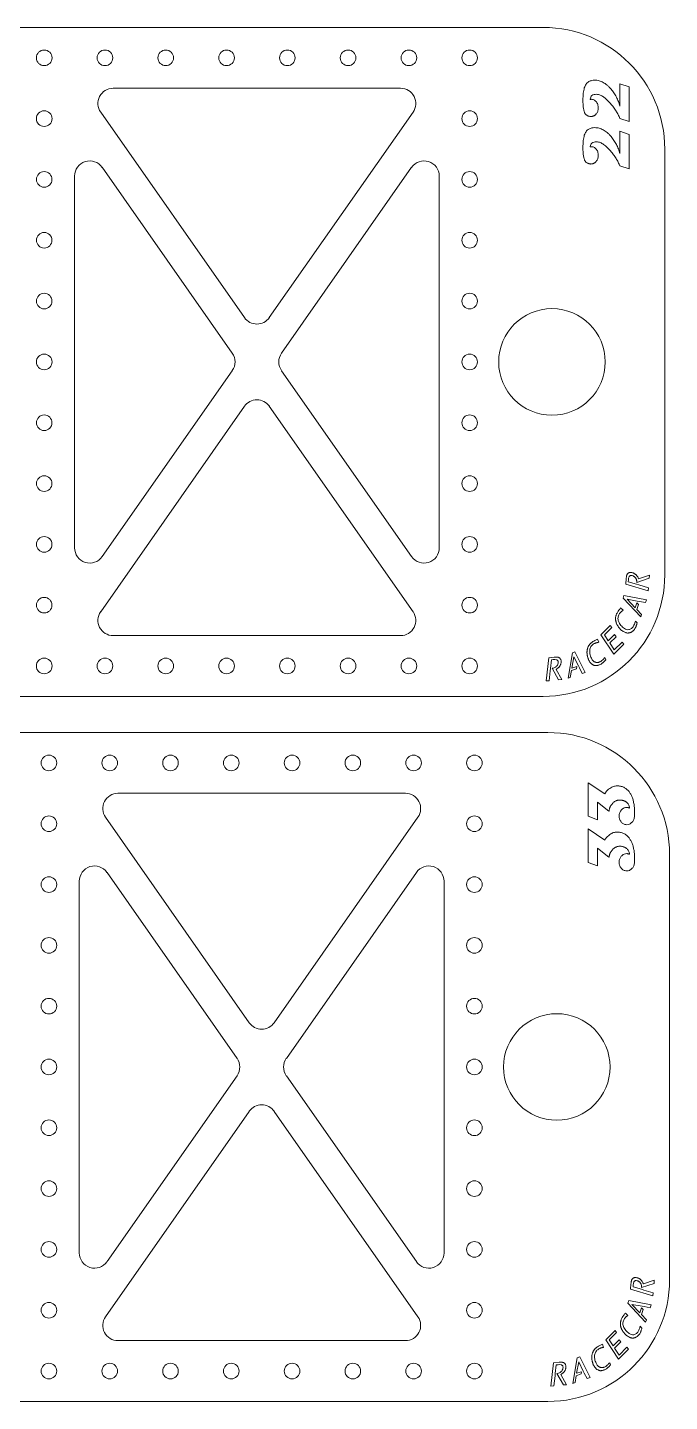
# Model space of a CAD drawing. Header units: inches. Extents: x 0.3 to 23.7, y 0.3 to 11.7.
# Drawn here: x 18.37 to 23.66, y 0.4 to 11.7 of the extents above; entities that cross this region are included whole.
import ezdxf

# ---------------------------------------------------------------- set-up
doc = ezdxf.new("R2010")
doc.units = ezdxf.units.IN
doc.header["$MEASUREMENT"] = 0
doc.layers.add('CUT', color=1, linetype='Continuous')

msp = doc.modelspace()

# ---------------------------------------------------------------- linework, layer by layer
at = {"layer": 'CUT', "linetype": 'Continuous', "lineweight": 15}
for p, q in [((22.616, 11.699), (15.027, 11.699)), ((21.443, 11.199), (19.078, 11.199)), ((23.247, 11.235), (23.323, 11.21)), ((23.247, 11.052), (23.247, 11.235)), ((23.323, 11.21), (23.323, 10.926)), ((23.003, 11.11), (23.003, 11.107)), ((18.976, 11.002), (20.158, 9.313)), ((20.363, 9.313), (21.545, 11.002)), ((23.323, 10.926), (23.247, 10.951)), ((23.247, 10.845), (23.323, 10.82)), ((23.247, 10.662), (23.247, 10.845)), ((23.323, 10.82), (23.323, 10.536)), ((23.003, 10.72), (23.003, 10.717)), ((23.616, 7.199), (23.616, 10.699)), ((20.058, 9.02), (18.988, 10.549)), ((21.533, 10.549), (20.464, 9.02)), ((23.323, 10.536), (23.247, 10.561)), ((18.761, 10.477), (18.761, 7.42)), ((21.761, 7.42), (21.761, 10.477)), ((18.988, 7.349), (20.058, 8.877)), ((20.464, 8.877), (21.533, 7.349)), ((20.158, 8.584), (18.976, 6.895)), ((21.545, 6.895), (20.363, 8.584)), ((23.299, 7.167), (23.295, 7.123)), ((23.295, 7.123), (23.479, 7.067)), ((23.317, 7.157), (23.316, 7.141)), ((23.316, 7.141), (23.384, 7.121)), ((23.384, 7.121), (23.403, 7.115)), ((23.385, 7.135), (23.488, 7.17)), ((23.49, 7.196), (23.4, 7.165)), ((23.488, 7.17), (23.49, 7.196)), ((23.28, 7.028), (23.273, 7.007)), ((23.273, 7.007), (23.419, 6.852)), ((23.466, 6.994), (23.28, 7.028)), ((23.481, 7.092), (23.403, 7.115)), ((23.479, 7.067), (23.481, 7.092)), ((23.273, 6.907), (23.252, 6.926)), ((23.306, 6.997), (23.372, 6.928)), ((23.39, 6.982), (23.306, 6.997)), ((23.372, 6.928), (23.385, 6.969)), ((23.385, 6.969), (23.399, 6.954)), ((23.386, 6.913), (23.399, 6.954)), ((23.425, 6.871), (23.386, 6.913)), ((23.408, 6.979), (23.39, 6.982)), ((23.408, 6.979), (23.458, 6.97)), ((23.458, 6.97), (23.466, 6.994)), ((23.168, 6.783), (23.09, 6.705)), ((23.18, 6.766), (23.168, 6.783)), ((23.389, 6.803), (23.374, 6.817)), ((23.419, 6.852), (23.425, 6.871)), ((19.078, 6.699), (21.443, 6.699)), ((23.073, 6.644), (23.063, 6.67)), ((23.09, 6.705), (23.196, 6.546)), ((23.119, 6.705), (23.18, 6.766)), ((23.151, 6.656), (23.119, 6.705)), ((23.203, 6.707), (23.151, 6.656)), ((23.163, 6.639), (23.215, 6.69)), ((23.215, 6.69), (23.203, 6.707)), ((22.856, 6.558), (22.82, 6.348)), ((22.877, 6.565), (22.856, 6.558)), ((22.961, 6.395), (22.877, 6.565)), ((23.201, 6.581), (23.163, 6.639)), ((23.196, 6.546), (23.278, 6.628)), ((23.266, 6.645), (23.201, 6.581)), ((23.278, 6.628), (23.266, 6.645)), ((22.661, 6.517), (22.64, 6.326)), ((22.706, 6.521), (22.661, 6.517)), ((22.684, 6.499), (22.676, 6.428)), ((22.699, 6.501), (22.684, 6.499)), ((22.868, 6.525), (22.852, 6.431)), ((22.852, 6.431), (22.893, 6.444)), ((22.906, 6.449), (22.868, 6.525)), ((22.889, 6.425), (22.893, 6.444)), ((22.906, 6.449), (22.914, 6.433)), ((23.13, 6.499), (23.123, 6.518)), ((22.64, 6.326), (22.664, 6.328)), ((22.664, 6.328), (22.673, 6.409)), ((22.673, 6.409), (22.676, 6.428)), ((22.742, 6.335), (22.69, 6.43)), ((22.768, 6.337), (22.722, 6.421)), ((22.742, 6.335), (22.768, 6.337)), ((22.82, 6.348), (22.838, 6.354)), ((22.838, 6.354), (22.848, 6.411)), ((22.848, 6.411), (22.889, 6.425)), ((22.914, 6.433), (22.937, 6.387)), ((22.937, 6.387), (22.961, 6.395)), ((15.027, 6.199), (22.616, 6.199)), ((22.655, 5.902), (15.066, 5.902)), ((22.987, 5.489), (23.123, 5.398)), ((22.987, 5.214), (22.987, 5.489)), ((21.483, 5.402), (19.118, 5.402)), ((23.063, 5.33), (23.063, 5.185)), ((23.157, 5.256), (23.063, 5.33)), ((19.016, 5.205), (20.198, 3.516)), ((20.403, 3.516), (21.585, 5.205)), ((23.063, 5.185), (22.987, 5.214)), ((22.987, 5.109), (23.123, 5.018)), ((22.987, 4.834), (22.987, 5.109)), ((23.063, 4.95), (23.063, 4.805)), ((23.157, 4.876), (23.063, 4.95)), ((23.655, 1.402), (23.655, 4.902)), ((20.098, 3.223), (19.028, 4.752)), ((21.573, 4.752), (20.503, 3.223)), ((23.063, 4.805), (22.987, 4.834)), ((18.8, 4.68), (18.8, 1.623)), ((21.8, 1.623), (21.8, 4.68)), ((19.028, 1.552), (20.098, 3.08)), ((20.503, 3.08), (21.573, 1.552)), ((20.198, 2.787), (19.016, 1.098)), ((21.585, 1.098), (20.403, 2.787)), ((23.338, 1.37), (23.334, 1.325)), ((23.357, 1.36), (23.355, 1.344)), ((23.425, 1.338), (23.528, 1.373)), ((23.53, 1.399), (23.44, 1.368)), ((23.528, 1.373), (23.53, 1.399)), ((23.334, 1.325), (23.518, 1.27)), ((23.355, 1.344), (23.424, 1.324)), ((23.424, 1.324), (23.443, 1.318)), ((23.521, 1.295), (23.443, 1.318)), ((23.518, 1.27), (23.521, 1.295)), ((23.319, 1.231), (23.312, 1.21)), ((23.312, 1.21), (23.458, 1.055)), ((23.505, 1.197), (23.319, 1.231)), ((23.345, 1.2), (23.411, 1.13)), ((23.429, 1.185), (23.345, 1.2)), ((23.411, 1.13), (23.425, 1.172)), ((23.425, 1.172), (23.439, 1.157)), ((23.425, 1.116), (23.439, 1.157)), ((23.447, 1.182), (23.429, 1.185)), ((23.447, 1.182), (23.497, 1.173)), ((23.497, 1.173), (23.505, 1.197)), ((23.313, 1.11), (23.292, 1.129)), ((23.428, 1.006), (23.414, 1.02)), ((23.465, 1.074), (23.425, 1.116)), ((23.458, 1.055), (23.465, 1.074)), ((23.207, 0.986), (23.13, 0.908)), ((23.13, 0.908), (23.235, 0.749)), ((23.158, 0.908), (23.219, 0.969)), ((23.191, 0.859), (23.158, 0.908)), ((23.242, 0.91), (23.191, 0.859)), ((23.219, 0.969), (23.207, 0.986)), ((23.254, 0.893), (23.242, 0.91)), ((19.118, 0.902), (21.483, 0.902)), ((23.113, 0.846), (23.103, 0.873)), ((23.203, 0.841), (23.254, 0.893)), ((23.241, 0.784), (23.203, 0.841)), ((23.235, 0.749), (23.317, 0.831)), ((23.305, 0.848), (23.241, 0.784)), ((23.317, 0.831), (23.305, 0.848)), ((22.701, 0.72), (22.679, 0.529)), ((22.746, 0.724), (22.701, 0.72)), ((22.723, 0.702), (22.715, 0.631)), ((22.739, 0.704), (22.723, 0.702)), ((22.896, 0.761), (22.859, 0.551)), ((22.908, 0.728), (22.891, 0.634)), ((22.916, 0.768), (22.896, 0.761)), ((22.946, 0.652), (22.908, 0.728)), ((23.001, 0.598), (22.916, 0.768)), ((23.169, 0.702), (23.163, 0.721)), ((22.704, 0.531), (22.713, 0.612)), ((22.713, 0.612), (22.715, 0.631)), ((22.782, 0.538), (22.729, 0.633)), ((22.808, 0.54), (22.762, 0.624)), ((22.878, 0.557), (22.888, 0.614)), ((22.888, 0.614), (22.929, 0.628)), ((22.891, 0.634), (22.932, 0.647)), ((22.929, 0.628), (22.932, 0.647)), ((22.946, 0.652), (22.954, 0.636)), ((22.954, 0.636), (22.977, 0.59)), ((22.977, 0.59), (23.001, 0.598)), ((22.679, 0.529), (22.704, 0.531)), ((22.782, 0.538), (22.808, 0.54)), ((22.859, 0.551), (22.878, 0.557)), ((15.066, 0.402), (22.655, 0.402))]:
    msp.add_line(p, q, dxfattribs=at)
for centre, radius in [((18.511, 11.449), 0.0643), ((19.011, 11.449), 0.0642), ((19.511, 11.449), 0.0642), ((20.011, 11.449), 0.0643), ((20.511, 11.449), 0.0642), ((21.011, 11.449), 0.0643), ((21.511, 11.449), 0.0642), ((22.011, 11.449), 0.0643), ((18.511, 10.949), 0.0643), ((22.011, 10.949), 0.0643), ((18.511, 10.449), 0.0642), ((22.011, 10.449), 0.0642), ((18.511, 9.949), 0.0642), ((22.011, 9.949), 0.0642), ((18.511, 9.449), 0.0642), ((22.011, 9.449), 0.0643), ((22.688, 8.949), 0.438), ((18.511, 8.949), 0.0643), ((22.011, 8.949), 0.0643), ((18.511, 8.449), 0.0642), ((22.011, 8.449), 0.0643), ((18.511, 7.949), 0.0642), ((22.011, 7.949), 0.0642), ((18.511, 7.449), 0.0642), ((22.011, 7.449), 0.0642), ((18.511, 6.949), 0.0642), ((22.011, 6.949), 0.0643), ((18.511, 6.449), 0.0643), ((19.011, 6.449), 0.0642), ((19.511, 6.449), 0.0642), ((20.011, 6.449), 0.0643), ((20.511, 6.449), 0.0642), ((21.011, 6.449), 0.0643), ((21.511, 6.449), 0.0642), ((22.011, 6.449), 0.0642), ((18.55, 5.652), 0.0643), ((19.05, 5.652), 0.0643), ((19.55, 5.652), 0.0642), ((20.05, 5.652), 0.0643), ((20.55, 5.652), 0.0642), ((21.05, 5.652), 0.0643), ((21.55, 5.652), 0.0642), ((22.05, 5.652), 0.0643), ((18.55, 5.152), 0.0643), ((22.05, 5.152), 0.0643), ((18.55, 4.652), 0.0642), ((22.05, 4.652), 0.0642), ((18.55, 4.152), 0.0642), ((22.05, 4.152), 0.0642), ((18.55, 3.652), 0.0642), ((22.05, 3.652), 0.0643), ((22.728, 3.152), 0.438), ((18.55, 3.152), 0.0643), ((22.05, 3.152), 0.0643), ((18.55, 2.652), 0.0642), ((22.05, 2.652), 0.0643), ((18.55, 2.152), 0.0642), ((22.05, 2.152), 0.0642), ((18.55, 1.652), 0.0642), ((22.05, 1.652), 0.0642), ((18.55, 1.152), 0.0643), ((22.05, 1.152), 0.0643), ((18.55, 0.652), 0.0643), ((19.05, 0.652), 0.0642), ((19.55, 0.652), 0.0642), ((20.05, 0.652), 0.0643), ((20.55, 0.652), 0.0642), ((21.05, 0.652), 0.0643), ((21.55, 0.652), 0.0642), ((22.05, 0.652), 0.0642)]:
    msp.add_circle(centre, radius, dxfattribs=at)
for centre, radius, start, end in [((22.616, 10.699), 1, 0, 90), ((19.078, 11.074), 0.125, 90, 214.992), ((21.443, 11.074), 0.125, 325.008, 90), ((18.886, 10.477), 0.125, 34.992, 180), ((21.636, 10.477), 0.125, 0, 145.008), ((20.261, 9.385), 0.125, 214.992, 325.008), ((19.956, 8.949), 0.125, 325.008, 34.992), ((20.566, 8.949), 0.125, 145.008, 214.992), ((20.261, 8.513), 0.125, 34.992, 145.008), ((18.886, 7.42), 0.125, 180, 325.008), ((21.636, 7.42), 0.125, 214.992, 0), ((22.616, 7.199), 1, 270, 0), ((19.078, 6.824), 0.125, 145.008, 270), ((21.443, 6.824), 0.125, 270, 34.992), ((22.655, 4.902), 1, 0, 90), ((19.118, 5.277), 0.125, 90, 214.992), ((21.483, 5.277), 0.125, 325.008, 90), ((18.925, 4.68), 0.125, 34.992, 180), ((21.675, 4.68), 0.125, 0, 145.008), ((20.3, 3.588), 0.125, 214.992, 325.008), ((19.995, 3.152), 0.125, 325.008, 34.992), ((20.605, 3.152), 0.125, 145.008, 214.992), ((20.3, 2.716), 0.125, 34.992, 145.008), ((18.925, 1.623), 0.125, 180, 325.008), ((21.675, 1.623), 0.125, 214.992, 0), ((22.655, 1.402), 1, 270, 0), ((19.118, 1.027), 0.125, 145.008, 270), ((21.483, 1.027), 0.125, 270, 34.992)]:
    msp.add_arc(centre, radius, start, end, dxfattribs=at)
for points, knots in [([(22.943, 11.101), (22.943, 11.121), (22.943, 11.155), (22.951, 11.188), (22.954, 11.203)], [0, 0, 0, 0, 0.5603512, 1, 1, 1, 1]), ([(22.954, 11.203), (22.958, 11.213), (22.966, 11.233), (22.989, 11.254), (23.015, 11.264), (23.032, 11.265), (23.04, 11.266)], [0, 0, 0, 0, 0.2802261, 0.5595301, 0.7795511, 1, 1, 1, 1]), ([(23.04, 11.266), (23.046, 11.265), (23.058, 11.265), (23.076, 11.261), (23.093, 11.256), (23.11, 11.247), (23.127, 11.237), (23.143, 11.224), (23.159, 11.209), (23.169, 11.198), (23.174, 11.192)], [0.0000032, 0.0000032, 0.0000032, 0.0000032, 0.1131611, 0.2267763, 0.3415745, 0.4599756, 0.5840754, 0.7141746, 0.8529395, 1, 1, 1, 1]), ([(23.174, 11.192), (23.178, 11.187), (23.186, 11.177), (23.198, 11.161), (23.208, 11.144), (23.218, 11.127), (23.227, 11.109), (23.234, 11.09), (23.241, 11.072), (23.245, 11.059), (23.247, 11.052)], [0, 0, 0, 0, 0.1257933, 0.2507734, 0.3746326, 0.4986888, 0.6228423, 0.7477158, 0.8730495, 0.9999991, 0.9999991, 0.9999991, 0.9999991]), ([(22.953, 11.008), (22.949, 11.025), (22.943, 11.056), (22.943, 11.088), (22.943, 11.101)], [0, 0, 0, 0, 0.55934, 1, 1, 1, 1]), ([(23.055, 11.149), (23.048, 11.149), (23.034, 11.148), (23.016, 11.141), (23.005, 11.127), (23.004, 11.116), (23.003, 11.11)], [0, 0, 0, 0, 0.281209, 0.560663, 0.77985, 1, 1, 1, 1]), ([(23.003, 11.107), (23.005, 11.107), (23.009, 11.108), (23.012, 11.108), (23.013, 11.108)], [0, 0, 0, 0, 0.560096, 1, 1, 1, 1]), ([(23.013, 11.108), (23.018, 11.108), (23.027, 11.107), (23.042, 11.1), (23.049, 11.092), (23.054, 11.086)], [0, 0, 0, 0, 0.280211, 0.56038, 1, 1, 1, 1]), ([(23.054, 11.086), (23.059, 11.078), (23.068, 11.063), (23.069, 11.045), (23.069, 11.037)], [0, 0, 0, 0, 0.559303, 1, 1, 1, 1]), ([(23.169, 11.074), (23.151, 11.093), (23.126, 11.12), (23.086, 11.145), (23.065, 11.148), (23.055, 11.149)], [0, 0, 0, 0, 0.5603022, 0.7805955, 1, 1, 1, 1]), ([(23.247, 10.951), (23.245, 10.956), (23.24, 10.967), (23.233, 10.982), (23.225, 10.997), (23.215, 11.012), (23.205, 11.027), (23.194, 11.043), (23.182, 11.058), (23.173, 11.069), (23.169, 11.074)], [0.0000011, 0.0000011, 0.0000011, 0.0000011, 0.1118411, 0.2273875, 0.3459365, 0.4686931, 0.5951088, 0.7256745, 0.8605807, 0.9999985, 0.9999985, 0.9999985, 0.9999985]), ([(23.009, 10.967), (23.006, 10.967), (22.999, 10.967), (22.99, 10.969), (22.982, 10.972), (22.974, 10.977), (22.967, 10.983), (22.961, 10.99), (22.956, 10.998), (22.954, 11.005), (22.953, 11.008)], [0, 0, 0, 0, 0.133509, 0.258007, 0.377248, 0.492585, 0.609345, 0.730927, 0.860299, 1, 1, 1, 1]), ([(23.052, 10.988), (23.051, 10.987), (23.048, 10.983), (23.043, 10.979), (23.038, 10.975), (23.033, 10.972), (23.027, 10.97), (23.022, 10.968), (23.015, 10.967), (23.011, 10.967), (23.009, 10.967)], [0, 0, 0, 0, 0.136193, 0.265487, 0.391515, 0.512284, 0.632259, 0.752369, 0.875388, 1, 1, 1, 1]), ([(23.069, 11.037), (23.068, 11.027), (23.067, 11.009), (23.057, 10.995), (23.052, 10.988)], [0, 0, 0, 0, 0.559541, 1, 1, 1, 1]), ([(22.954, 10.813), (22.958, 10.823), (22.966, 10.843), (22.989, 10.864), (23.015, 10.874), (23.032, 10.875), (23.04, 10.875)], [0, 0, 0, 0, 0.2802271, 0.55953, 0.7795513, 1, 1, 1, 1]), ([(23.04, 10.875), (23.046, 10.875), (23.058, 10.875), (23.076, 10.871), (23.093, 10.865), (23.11, 10.857), (23.127, 10.847), (23.143, 10.834), (23.159, 10.819), (23.169, 10.808), (23.174, 10.802)], [0.0000032, 0.0000032, 0.0000032, 0.0000032, 0.1131611, 0.2267763, 0.3415745, 0.4599756, 0.5840754, 0.7141746, 0.8529395, 1, 1, 1, 1]), ([(22.943, 10.711), (22.943, 10.73), (22.943, 10.765), (22.951, 10.798), (22.954, 10.813)], [0, 0, 0, 0, 0.5603512, 1, 1, 1, 1]), ([(23.055, 10.759), (23.048, 10.759), (23.034, 10.758), (23.016, 10.751), (23.005, 10.737), (23.004, 10.726), (23.003, 10.72)], [0, 0, 0, 0, 0.2812079, 0.5606617, 0.7798502, 1, 1, 1, 1]), ([(23.169, 10.684), (23.151, 10.703), (23.126, 10.73), (23.086, 10.754), (23.065, 10.757), (23.055, 10.759)], [0, 0, 0, 0, 0.5603022, 0.7805955, 1, 1, 1, 1]), ([(23.174, 10.802), (23.178, 10.797), (23.186, 10.787), (23.198, 10.77), (23.208, 10.754), (23.218, 10.736), (23.227, 10.719), (23.234, 10.7), (23.241, 10.681), (23.245, 10.668), (23.247, 10.662)], [0, 0, 0, 0, 0.1257933, 0.2507734, 0.3746326, 0.4986888, 0.6228423, 0.7477158, 0.8730495, 0.9999994, 0.9999994, 0.9999994, 0.9999994]), ([(22.953, 10.618), (22.949, 10.635), (22.943, 10.666), (22.943, 10.697), (22.943, 10.711)], [0, 0, 0, 0, 0.5593416, 1, 1, 1, 1]), ([(23.003, 10.717), (23.005, 10.717), (23.009, 10.718), (23.012, 10.718), (23.013, 10.718)], [0, 0, 0, 0, 0.560096, 1, 1, 1, 1]), ([(23.013, 10.718), (23.018, 10.718), (23.027, 10.717), (23.042, 10.71), (23.049, 10.701), (23.054, 10.696)], [0, 0, 0, 0, 0.280211, 0.56038, 1, 1, 1, 1]), ([(23.069, 10.647), (23.068, 10.637), (23.067, 10.619), (23.057, 10.605), (23.052, 10.598)], [0, 0, 0, 0, 0.559542, 1, 1, 1, 1]), ([(23.054, 10.696), (23.059, 10.688), (23.068, 10.672), (23.069, 10.655), (23.069, 10.647)], [0, 0, 0, 0, 0.559303, 1, 1, 1, 1]), ([(23.247, 10.561), (23.245, 10.566), (23.24, 10.576), (23.233, 10.591), (23.225, 10.607), (23.215, 10.622), (23.205, 10.637), (23.194, 10.653), (23.182, 10.668), (23.173, 10.678), (23.169, 10.684)], [0.0000008, 0.0000008, 0.0000008, 0.0000008, 0.1118411, 0.2273875, 0.3459365, 0.4686931, 0.5951088, 0.7256745, 0.8605807, 0.9999983, 0.9999983, 0.9999983, 0.9999983]), ([(23.009, 10.576), (23.006, 10.576), (22.999, 10.577), (22.99, 10.579), (22.982, 10.582), (22.974, 10.587), (22.967, 10.592), (22.961, 10.6), (22.956, 10.608), (22.954, 10.614), (22.953, 10.618)], [0, 0, 0, 0, 0.133509, 0.258007, 0.377248, 0.492585, 0.609345, 0.730927, 0.860299, 1, 1, 1, 1]), ([(23.052, 10.598), (23.051, 10.597), (23.048, 10.593), (23.043, 10.589), (23.038, 10.585), (23.033, 10.582), (23.027, 10.579), (23.022, 10.578), (23.015, 10.577), (23.011, 10.576), (23.009, 10.576)], [0, 0, 0, 0, 0.136193, 0.265487, 0.391515, 0.512284, 0.632259, 0.752369, 0.875388, 1, 1, 1, 1]), ([(23.34, 7.218), (23.337, 7.218), (23.331, 7.218), (23.324, 7.217), (23.32, 7.215), (23.315, 7.213), (23.312, 7.21), (23.308, 7.206), (23.306, 7.202), (23.304, 7.198), (23.303, 7.195), (23.302, 7.192), (23.302, 7.188), (23.301, 7.183), (23.3, 7.176), (23.299, 7.171), (23.299, 7.167)], [0, 0, 0, 0, 0.142512, 0.209628, 0.275072, 0.339422, 0.403431, 0.469411, 0.539018, 0.577753, 0.621484, 0.670607, 0.72515, 0.785435, 0.850857, 1, 1, 1, 1]), ([(23.342, 7.193), (23.34, 7.193), (23.336, 7.194), (23.33, 7.191), (23.325, 7.187), (23.319, 7.176), (23.318, 7.166), (23.317, 7.157)], [0, 0, 0, 0, 0.125198, 0.250095, 0.375138, 0.500411, 1, 1, 1, 1]), ([(23.4, 7.165), (23.398, 7.171), (23.395, 7.178), (23.389, 7.187), (23.385, 7.193), (23.38, 7.198), (23.375, 7.202), (23.37, 7.206), (23.364, 7.21), (23.358, 7.213), (23.35, 7.216), (23.344, 7.217), (23.34, 7.218)], [0, 0, 0, 0, 0.206407, 0.295893, 0.377269, 0.454779, 0.53331, 0.613791, 0.69654, 0.777925, 0.855225, 1, 1, 1, 1]), ([(23.385, 7.135), (23.386, 7.14), (23.386, 7.147), (23.384, 7.156), (23.382, 7.163), (23.379, 7.169), (23.375, 7.174), (23.371, 7.18), (23.365, 7.184), (23.36, 7.188), (23.352, 7.191), (23.346, 7.193), (23.342, 7.193)], [0.0054162, 0.0054162, 0.0054162, 0.0054162, 0.1842322, 0.2708398, 0.3555696, 0.4388478, 0.5211467, 0.6043304, 0.6899551, 0.7736698, 0.8525846, 0.9999946, 0.9999946, 0.9999946, 0.9999946]), ([(23.252, 6.926), (23.248, 6.92), (23.239, 6.908), (23.23, 6.896), (23.227, 6.89)], [0, 0, 0, 0, 0.512567, 1, 1, 1, 1]), ([(23.241, 6.876), (23.243, 6.879), (23.246, 6.883), (23.251, 6.888), (23.255, 6.892), (23.259, 6.896), (23.265, 6.901), (23.27, 6.905), (23.273, 6.907)], [0, 0, 0, 0, 0.229777, 0.348892, 0.471208, 0.597133, 0.726404, 1, 1, 1, 1]), ([(23.227, 6.89), (23.224, 6.886), (23.221, 6.879), (23.217, 6.871), (23.215, 6.864), (23.213, 6.858), (23.212, 6.851), (23.211, 6.844), (23.211, 6.837), (23.211, 6.83), (23.212, 6.823), (23.214, 6.815), (23.216, 6.808), (23.218, 6.801), (23.221, 6.794), (23.225, 6.786), (23.229, 6.779), (23.234, 6.772), (23.239, 6.765), (23.244, 6.759), (23.249, 6.753), (23.255, 6.747), (23.263, 6.74), (23.27, 6.736), (23.274, 6.733)], [0, 0, 0, 0, 0.077788, 0.115893, 0.153925, 0.191664, 0.229443, 0.267689, 0.306358, 0.345441, 0.384965, 0.424965, 0.466069, 0.508159, 0.551682, 0.596595, 0.643167, 0.690051, 0.736176, 0.781394, 0.825848, 0.869692, 0.91322, 1, 1, 1, 1]), ([(23.285, 6.757), (23.274, 6.765), (23.254, 6.781), (23.235, 6.813), (23.228, 6.847), (23.237, 6.866), (23.241, 6.876)], [0, 0, 0, 0, 0.280385, 0.560978, 0.780734, 1, 1, 1, 1]), ([(23.374, 6.817), (23.372, 6.809), (23.368, 6.794), (23.361, 6.781), (23.358, 6.775)], [0, 0, 0, 0, 0.560209, 1, 1, 1, 1]), ([(23.37, 6.756), (23.372, 6.759), (23.375, 6.765), (23.378, 6.772), (23.381, 6.778), (23.383, 6.784), (23.386, 6.792), (23.388, 6.798), (23.389, 6.803)], [0, 0, 0, 0, 0.229487, 0.349442, 0.471952, 0.598192, 0.728329, 1, 1, 1, 1]), ([(23.063, 6.67), (23.056, 6.666), (23.042, 6.66), (23.029, 6.652), (23.024, 6.649)], [0, 0, 0, 0, 0.55998, 1, 1, 1, 1]), ([(23.274, 6.733), (23.279, 6.73), (23.286, 6.727), (23.295, 6.723), (23.302, 6.721), (23.308, 6.72), (23.315, 6.72), (23.321, 6.721), (23.328, 6.722), (23.334, 6.724), (23.34, 6.726), (23.345, 6.73), (23.351, 6.734), (23.356, 6.738), (23.363, 6.746), (23.367, 6.752), (23.37, 6.756)], [0, 0, 0, 0, 0.141824, 0.207276, 0.269732, 0.329428, 0.387826, 0.444987, 0.502324, 0.559584, 0.616773, 0.675078, 0.734827, 0.796554, 0.861079, 1, 1, 1, 1]), ([(23.358, 6.775), (23.354, 6.769), (23.344, 6.756), (23.323, 6.746), (23.301, 6.748), (23.29, 6.754), (23.285, 6.757)], [0, 0, 0, 0, 0.280229, 0.559416, 0.779321, 1, 1, 1, 1]), ([(23.024, 6.649), (23.02, 6.646), (23.014, 6.642), (23.007, 6.636), (23.002, 6.631), (22.998, 6.626), (22.993, 6.621), (22.99, 6.615), (22.986, 6.609), (22.983, 6.602), (22.981, 6.595), (22.979, 6.588), (22.978, 6.581), (22.977, 6.573), (22.976, 6.565), (22.976, 6.557), (22.977, 6.549), (22.978, 6.54), (22.979, 6.532), (22.981, 6.524), (22.983, 6.516), (22.986, 6.509), (22.99, 6.499), (22.994, 6.492), (22.996, 6.488)], [0.0000022, 0.0000022, 0.0000022, 0.0000022, 0.0776902, 0.1159129, 0.1537628, 0.1915795, 0.2294006, 0.2675226, 0.3061848, 0.3452164, 0.3848388, 0.4249525, 0.4660512, 0.5081429, 0.5516143, 0.5964617, 0.6430523, 0.6900678, 0.7359699, 0.7812961, 0.8258376, 0.8696989, 0.9132273, 1, 1, 1, 1]), ([(23.016, 6.504), (23.011, 6.516), (23, 6.539), (22.997, 6.576), (23.006, 6.61), (23.023, 6.623), (23.031, 6.63)], [0, 0, 0, 0, 0.280394, 0.561004, 0.780733, 1, 1, 1, 1]), ([(23.031, 6.63), (23.034, 6.632), (23.038, 6.634), (23.045, 6.637), (23.05, 6.639), (23.056, 6.64), (23.063, 6.642), (23.069, 6.643), (23.073, 6.644)], [0.0000094, 0.0000094, 0.0000094, 0.0000094, 0.2297398, 0.3488988, 0.4717037, 0.597484, 0.7266229, 1, 1, 1, 1]), ([(22.69, 6.43), (22.697, 6.431), (22.712, 6.434), (22.729, 6.447), (22.738, 6.465), (22.739, 6.476), (22.739, 6.482)], [0, 0, 0, 0, 0.280214, 0.559725, 0.780265, 1, 1, 1, 1]), ([(22.739, 6.482), (22.739, 6.484), (22.739, 6.489), (22.735, 6.494), (22.73, 6.498), (22.719, 6.503), (22.708, 6.502), (22.699, 6.501)], [0, 0, 0, 0, 0.125167, 0.250119, 0.375166, 0.500399, 1, 1, 1, 1]), ([(22.763, 6.489), (22.763, 6.492), (22.762, 6.498), (22.759, 6.504), (22.757, 6.508), (22.754, 6.512), (22.75, 6.515), (22.746, 6.518), (22.741, 6.52), (22.738, 6.521), (22.734, 6.521), (22.731, 6.521), (22.727, 6.522), (22.722, 6.522), (22.715, 6.521), (22.71, 6.521), (22.706, 6.521)], [0, 0, 0, 0, 0.142825, 0.209958, 0.275462, 0.339842, 0.403703, 0.469887, 0.539612, 0.578085, 0.621904, 0.670889, 0.725149, 0.78532, 0.850976, 1, 1, 1, 1]), ([(22.722, 6.421), (22.727, 6.424), (22.734, 6.428), (22.742, 6.435), (22.747, 6.44), (22.75, 6.446), (22.754, 6.451), (22.757, 6.457), (22.76, 6.464), (22.762, 6.47), (22.763, 6.479), (22.764, 6.485), (22.763, 6.489)], [0, 0, 0, 0, 0.20687, 0.296224, 0.3776, 0.455266, 0.533609, 0.61404, 0.696536, 0.778043, 0.855166, 1, 1, 1, 1]), ([(22.996, 6.488), (22.999, 6.483), (23.004, 6.477), (23.01, 6.469), (23.016, 6.465), (23.021, 6.461), (23.027, 6.458), (23.033, 6.455), (23.039, 6.453), (23.045, 6.452), (23.052, 6.452), (23.058, 6.453), (23.065, 6.454), (23.072, 6.456), (23.081, 6.459), (23.088, 6.463), (23.092, 6.465)], [0, 0, 0, 0, 0.141733, 0.207202, 0.269676, 0.329302, 0.387684, 0.444959, 0.502061, 0.559435, 0.616823, 0.674937, 0.73479, 0.796359, 0.861061, 1, 1, 1, 1]), ([(23.09, 6.487), (23.087, 6.485), (23.082, 6.483), (23.075, 6.48), (23.07, 6.479), (23.065, 6.478), (23.06, 6.478), (23.055, 6.478), (23.05, 6.479), (23.045, 6.48), (23.04, 6.482), (23.035, 6.484), (23.031, 6.487), (23.027, 6.49), (23.022, 6.496), (23.018, 6.5), (23.016, 6.504)], [0.0000046, 0.0000046, 0.0000046, 0.0000046, 0.1347228, 0.1982003, 0.2599444, 0.3202974, 0.3795417, 0.4387228, 0.4980124, 0.5571934, 0.6158517, 0.675023, 0.7350445, 0.7969128, 0.8613564, 1, 1, 1, 1]), ([(23.123, 6.518), (23.117, 6.511), (23.108, 6.5), (23.096, 6.491), (23.09, 6.487)], [0, 0, 0, 0, 0.560209, 1, 1, 1, 1]), ([(23.092, 6.465), (23.096, 6.467), (23.1, 6.471), (23.107, 6.476), (23.111, 6.48), (23.116, 6.484), (23.122, 6.49), (23.127, 6.495), (23.13, 6.499)], [0, 0, 0, 0, 0.229622, 0.34924, 0.472161, 0.59792, 0.727797, 1, 1, 1, 1]), ([(23.123, 5.398), (23.129, 5.408), (23.14, 5.426), (23.157, 5.438), (23.164, 5.443)], [0, 0, 0, 0, 0.559678, 1, 1, 1, 1]), ([(23.164, 5.443), (23.174, 5.45), (23.192, 5.461), (23.213, 5.463), (23.223, 5.463)], [0, 0, 0, 0, 0.5600325, 1, 1, 1, 1]), ([(23.223, 5.463), (23.228, 5.463), (23.237, 5.463), (23.252, 5.461), (23.265, 5.457), (23.278, 5.452), (23.29, 5.445), (23.302, 5.437), (23.312, 5.427), (23.319, 5.42), (23.322, 5.416)], [0, 0, 0, 0, 0.132297, 0.259684, 0.383029, 0.50379, 0.624244, 0.745847, 0.870906, 1, 1, 1, 1]), ([(23.182, 5.314), (23.18, 5.312), (23.177, 5.308), (23.172, 5.301), (23.168, 5.293), (23.165, 5.286), (23.162, 5.279), (23.16, 5.271), (23.158, 5.263), (23.157, 5.258), (23.157, 5.256)], [0, 0, 0, 0, 0.13288, 0.262861, 0.389434, 0.513691, 0.636421, 0.757604, 0.87904, 1, 1, 1, 1]), ([(23.246, 5.347), (23.243, 5.347), (23.237, 5.347), (23.228, 5.345), (23.219, 5.342), (23.211, 5.339), (23.203, 5.334), (23.196, 5.329), (23.188, 5.322), (23.184, 5.317), (23.182, 5.314)], [0, 0, 0, 0, 0.1246155, 0.2456336, 0.365449, 0.4850092, 0.6065218, 0.7326759, 0.8629033, 1, 1, 1, 1]), ([(23.301, 5.329), (23.299, 5.33), (23.295, 5.333), (23.289, 5.337), (23.283, 5.34), (23.276, 5.342), (23.269, 5.344), (23.262, 5.346), (23.254, 5.347), (23.249, 5.347), (23.246, 5.347)], [0, 0, 0, 0, 0.122565, 0.2441, 0.365284, 0.486497, 0.609872, 0.736293, 0.866434, 1, 1, 1, 1]), ([(23.327, 5.281), (23.325, 5.292), (23.322, 5.31), (23.308, 5.323), (23.301, 5.329)], [0, 0, 0, 0, 0.558727, 1, 1, 1, 1]), ([(23.322, 5.416), (23.324, 5.413), (23.329, 5.406), (23.336, 5.395), (23.342, 5.383), (23.348, 5.37), (23.353, 5.357), (23.357, 5.342), (23.36, 5.327), (23.362, 5.316), (23.363, 5.311)], [0, 0, 0, 0, 0.110425, 0.224095, 0.341674, 0.462856, 0.588459, 0.720266, 0.857369, 1, 1, 1, 1]), ([(23.363, 5.311), (23.365, 5.293), (23.369, 5.261), (23.368, 5.229), (23.367, 5.215)], [0, 0, 0, 0, 0.55991, 1, 1, 1, 1]), ([(23.241, 5.215), (23.241, 5.225), (23.243, 5.243), (23.253, 5.258), (23.258, 5.264)], [0, 0, 0, 0, 0.55955, 1, 1, 1, 1]), ([(23.258, 5.166), (23.252, 5.174), (23.242, 5.189), (23.241, 5.207), (23.241, 5.215)], [0, 0, 0, 0, 0.559187, 1, 1, 1, 1]), ([(23.258, 5.264), (23.265, 5.271), (23.278, 5.284), (23.296, 5.285), (23.304, 5.286)], [0, 0, 0, 0, 0.559261, 1, 1, 1, 1]), ([(23.304, 5.286), (23.306, 5.286), (23.31, 5.286), (23.316, 5.285), (23.321, 5.283), (23.325, 5.282), (23.327, 5.281)], [0, 0, 0, 0, 0.2598502, 0.5120478, 0.7565797, 0.9999834, 0.9999834, 0.9999834, 0.9999834]), ([(23.367, 5.215), (23.367, 5.21), (23.366, 5.201), (23.362, 5.188), (23.357, 5.176), (23.351, 5.169), (23.349, 5.166)], [0.0000019, 0.0000019, 0.0000019, 0.0000019, 0.2575519, 0.5050025, 0.7496337, 0.999993, 0.999993, 0.999993, 0.999993]), ([(23.303, 5.144), (23.293, 5.145), (23.276, 5.148), (23.263, 5.16), (23.258, 5.166)], [0, 0, 0, 0, 0.5585687, 1, 1, 1, 1]), ([(23.349, 5.166), (23.341, 5.159), (23.328, 5.147), (23.311, 5.145), (23.303, 5.144)], [0, 0, 0, 0, 0.559396, 1, 1, 1, 1]), ([(23.123, 5.018), (23.125, 5.023), (23.13, 5.031), (23.14, 5.043), (23.152, 5.054), (23.16, 5.06), (23.164, 5.063)], [0.0000043, 0.0000043, 0.0000043, 0.0000043, 0.2433009, 0.4888345, 0.7396148, 0.9999945, 0.9999945, 0.9999945, 0.9999945]), ([(23.164, 5.063), (23.174, 5.07), (23.192, 5.081), (23.213, 5.082), (23.223, 5.083)], [0, 0, 0, 0, 0.560032, 1, 1, 1, 1]), ([(23.223, 5.083), (23.228, 5.083), (23.237, 5.083), (23.252, 5.081), (23.265, 5.077), (23.278, 5.072), (23.29, 5.065), (23.302, 5.057), (23.312, 5.047), (23.319, 5.04), (23.322, 5.036)], [0, 0, 0, 0, 0.132297, 0.259684, 0.383029, 0.50379, 0.624244, 0.745847, 0.870906, 1, 1, 1, 1]), ([(23.322, 5.036), (23.324, 5.033), (23.329, 5.026), (23.336, 5.015), (23.342, 5.003), (23.348, 4.99), (23.353, 4.977), (23.357, 4.962), (23.36, 4.947), (23.362, 4.936), (23.363, 4.931)], [0, 0, 0, 0, 0.110425, 0.224095, 0.341674, 0.462856, 0.588459, 0.720266, 0.857369, 1, 1, 1, 1]), ([(23.182, 4.934), (23.18, 4.932), (23.177, 4.928), (23.172, 4.92), (23.168, 4.913), (23.165, 4.906), (23.162, 4.899), (23.16, 4.891), (23.158, 4.883), (23.157, 4.878), (23.157, 4.876)], [0, 0, 0, 0, 0.13288, 0.262861, 0.389434, 0.513691, 0.636421, 0.757604, 0.87904, 1, 1, 1, 1]), ([(23.246, 4.967), (23.243, 4.967), (23.237, 4.967), (23.228, 4.965), (23.219, 4.962), (23.211, 4.959), (23.203, 4.954), (23.196, 4.949), (23.188, 4.942), (23.184, 4.937), (23.182, 4.934)], [0, 0, 0, 0, 0.1246155, 0.2456336, 0.365449, 0.4850092, 0.6065218, 0.7326759, 0.8629033, 1, 1, 1, 1]), ([(23.241, 4.835), (23.241, 4.845), (23.243, 4.863), (23.253, 4.878), (23.258, 4.884)], [0, 0, 0, 0, 0.559549, 1, 1, 1, 1]), ([(23.301, 4.949), (23.299, 4.95), (23.295, 4.953), (23.289, 4.957), (23.283, 4.96), (23.276, 4.962), (23.269, 4.964), (23.262, 4.966), (23.254, 4.967), (23.249, 4.967), (23.246, 4.967)], [0, 0, 0, 0, 0.122565, 0.2441, 0.365284, 0.486497, 0.609872, 0.736293, 0.866434, 1, 1, 1, 1]), ([(23.258, 4.884), (23.265, 4.891), (23.278, 4.904), (23.296, 4.905), (23.304, 4.906)], [0, 0, 0, 0, 0.559262, 1, 1, 1, 1]), ([(23.327, 4.901), (23.325, 4.912), (23.322, 4.93), (23.308, 4.943), (23.301, 4.949)], [0, 0, 0, 0, 0.558729, 1, 1, 1, 1]), ([(23.304, 4.906), (23.306, 4.906), (23.31, 4.906), (23.316, 4.905), (23.321, 4.903), (23.325, 4.902), (23.327, 4.901)], [0, 0, 0, 0, 0.2598502, 0.5120478, 0.7565797, 0.9999841, 0.9999841, 0.9999841, 0.9999841]), ([(23.363, 4.931), (23.365, 4.913), (23.369, 4.881), (23.368, 4.849), (23.367, 4.835)], [0, 0, 0, 0, 0.55991, 1, 1, 1, 1]), ([(23.258, 4.786), (23.252, 4.794), (23.242, 4.809), (23.241, 4.827), (23.241, 4.835)], [0, 0, 0, 0, 0.559187, 1, 1, 1, 1]), ([(23.303, 4.764), (23.293, 4.765), (23.276, 4.768), (23.263, 4.78), (23.258, 4.786)], [0, 0, 0, 0, 0.558569, 1, 1, 1, 1]), ([(23.349, 4.786), (23.341, 4.779), (23.328, 4.767), (23.311, 4.765), (23.303, 4.764)], [0, 0, 0, 0, 0.559396, 1, 1, 1, 1]), ([(23.367, 4.835), (23.366, 4.825), (23.364, 4.807), (23.353, 4.792), (23.349, 4.786)], [0, 0, 0, 0, 0.559657, 1, 1, 1, 1]), ([(23.38, 1.421), (23.376, 1.421), (23.371, 1.421), (23.364, 1.42), (23.359, 1.418), (23.355, 1.416), (23.351, 1.412), (23.348, 1.409), (23.346, 1.405), (23.344, 1.401), (23.343, 1.398), (23.342, 1.395), (23.341, 1.391), (23.34, 1.386), (23.339, 1.379), (23.339, 1.374), (23.338, 1.37)], [0, 0, 0, 0, 0.142512, 0.209628, 0.275072, 0.339422, 0.403431, 0.469411, 0.539018, 0.577753, 0.621484, 0.670607, 0.72515, 0.785435, 0.850857, 1, 1, 1, 1]), ([(23.382, 1.396), (23.38, 1.396), (23.376, 1.396), (23.37, 1.394), (23.365, 1.39), (23.358, 1.379), (23.357, 1.369), (23.357, 1.36)], [0, 0, 0, 0, 0.125198, 0.250095, 0.375138, 0.500411, 1, 1, 1, 1]), ([(23.44, 1.368), (23.437, 1.374), (23.434, 1.381), (23.429, 1.39), (23.424, 1.396), (23.42, 1.401), (23.415, 1.405), (23.41, 1.409), (23.404, 1.413), (23.398, 1.416), (23.39, 1.419), (23.384, 1.42), (23.38, 1.421)], [0, 0, 0, 0, 0.206407, 0.295893, 0.377269, 0.454779, 0.53331, 0.613791, 0.69654, 0.777925, 0.855225, 1, 1, 1, 1]), ([(23.425, 1.338), (23.426, 1.343), (23.425, 1.35), (23.424, 1.359), (23.421, 1.366), (23.418, 1.372), (23.415, 1.377), (23.41, 1.382), (23.405, 1.387), (23.399, 1.391), (23.392, 1.394), (23.386, 1.396), (23.382, 1.396)], [0.0054162, 0.0054162, 0.0054162, 0.0054162, 0.1842322, 0.2708398, 0.3555696, 0.4388478, 0.5211467, 0.6043304, 0.6899551, 0.7736698, 0.8525846, 0.9999946, 0.9999946, 0.9999946, 0.9999946]), ([(23.266, 1.093), (23.264, 1.089), (23.26, 1.082), (23.257, 1.074), (23.255, 1.067), (23.253, 1.06), (23.252, 1.054), (23.251, 1.047), (23.251, 1.04), (23.251, 1.033), (23.252, 1.025), (23.253, 1.018), (23.255, 1.011), (23.258, 1.004), (23.261, 0.997), (23.265, 0.989), (23.269, 0.982), (23.273, 0.975), (23.278, 0.968), (23.284, 0.962), (23.289, 0.956), (23.295, 0.95), (23.303, 0.943), (23.309, 0.939), (23.314, 0.936)], [0, 0, 0, 0, 0.077788, 0.115893, 0.153925, 0.191664, 0.229443, 0.267689, 0.306358, 0.345441, 0.384965, 0.424965, 0.466069, 0.508159, 0.551682, 0.596595, 0.643167, 0.690051, 0.736176, 0.781394, 0.825848, 0.869692, 0.91322, 1, 1, 1, 1]), ([(23.292, 1.129), (23.287, 1.123), (23.278, 1.111), (23.27, 1.099), (23.266, 1.093)], [0, 0, 0, 0, 0.512567, 1, 1, 1, 1]), ([(23.324, 0.96), (23.314, 0.968), (23.294, 0.984), (23.275, 1.016), (23.268, 1.05), (23.277, 1.069), (23.281, 1.079)], [0, 0, 0, 0, 0.280385, 0.560978, 0.780734, 1, 1, 1, 1]), ([(23.281, 1.079), (23.283, 1.082), (23.286, 1.086), (23.29, 1.091), (23.294, 1.095), (23.298, 1.099), (23.305, 1.104), (23.31, 1.108), (23.313, 1.11)], [0, 0, 0, 0, 0.229777, 0.348892, 0.471208, 0.597133, 0.726404, 1, 1, 1, 1]), ([(23.414, 1.02), (23.411, 1.012), (23.408, 0.997), (23.401, 0.984), (23.398, 0.978)], [0, 0, 0, 0, 0.560209, 1, 1, 1, 1]), ([(23.314, 0.936), (23.318, 0.933), (23.325, 0.93), (23.335, 0.926), (23.341, 0.924), (23.348, 0.923), (23.355, 0.923), (23.361, 0.924), (23.367, 0.925), (23.373, 0.927), (23.379, 0.929), (23.385, 0.933), (23.39, 0.937), (23.396, 0.941), (23.402, 0.948), (23.407, 0.955), (23.41, 0.959)], [0, 0, 0, 0, 0.141824, 0.207276, 0.269732, 0.329428, 0.387826, 0.444987, 0.502324, 0.559584, 0.616773, 0.675078, 0.734827, 0.796554, 0.861079, 1, 1, 1, 1]), ([(23.398, 0.978), (23.393, 0.971), (23.384, 0.959), (23.362, 0.949), (23.341, 0.951), (23.33, 0.957), (23.324, 0.96)], [0, 0, 0, 0, 0.280229, 0.559416, 0.779321, 1, 1, 1, 1]), ([(23.41, 0.959), (23.412, 0.962), (23.414, 0.968), (23.418, 0.975), (23.42, 0.981), (23.422, 0.986), (23.425, 0.995), (23.427, 1.001), (23.428, 1.006)], [0, 0, 0, 0, 0.229487, 0.349442, 0.471952, 0.598192, 0.728329, 1, 1, 1, 1]), ([(23.063, 0.852), (23.059, 0.849), (23.054, 0.845), (23.047, 0.839), (23.042, 0.834), (23.037, 0.829), (23.033, 0.823), (23.029, 0.818), (23.026, 0.811), (23.023, 0.805), (23.02, 0.798), (23.019, 0.791), (23.017, 0.784), (23.016, 0.776), (23.016, 0.768), (23.016, 0.76), (23.016, 0.752), (23.017, 0.743), (23.019, 0.735), (23.02, 0.727), (23.023, 0.719), (23.025, 0.712), (23.029, 0.702), (23.033, 0.695), (23.036, 0.691)], [0.0000022, 0.0000022, 0.0000022, 0.0000022, 0.0776902, 0.1159129, 0.1537628, 0.1915795, 0.2294006, 0.2675226, 0.3061848, 0.3452164, 0.3848388, 0.4249525, 0.4660512, 0.5081429, 0.5516143, 0.5964617, 0.6430523, 0.6900678, 0.7359699, 0.7812961, 0.8258376, 0.8696989, 0.9132273, 1, 1, 1, 1]), ([(23.056, 0.707), (23.05, 0.719), (23.039, 0.742), (23.037, 0.779), (23.046, 0.813), (23.062, 0.826), (23.07, 0.833)], [0, 0, 0, 0, 0.280394, 0.561004, 0.780733, 1, 1, 1, 1]), ([(23.103, 0.873), (23.095, 0.869), (23.082, 0.863), (23.069, 0.855), (23.063, 0.852)], [0, 0, 0, 0, 0.55998, 1, 1, 1, 1]), ([(23.07, 0.833), (23.073, 0.835), (23.078, 0.837), (23.084, 0.84), (23.09, 0.842), (23.095, 0.843), (23.103, 0.845), (23.109, 0.846), (23.113, 0.846)], [0.0000094, 0.0000094, 0.0000094, 0.0000094, 0.2297398, 0.3488988, 0.4717037, 0.597484, 0.7266229, 1, 1, 1, 1]), ([(22.729, 0.633), (22.737, 0.634), (22.752, 0.637), (22.768, 0.65), (22.778, 0.668), (22.779, 0.679), (22.779, 0.685)], [0, 0, 0, 0, 0.280214, 0.559725, 0.780265, 1, 1, 1, 1]), ([(22.779, 0.685), (22.779, 0.687), (22.778, 0.692), (22.775, 0.697), (22.77, 0.701), (22.758, 0.706), (22.747, 0.705), (22.739, 0.704)], [0, 0, 0, 0, 0.125167, 0.250119, 0.375166, 0.500399, 1, 1, 1, 1]), ([(22.803, 0.692), (22.802, 0.695), (22.801, 0.701), (22.799, 0.707), (22.796, 0.711), (22.793, 0.715), (22.79, 0.718), (22.785, 0.721), (22.781, 0.723), (22.777, 0.723), (22.774, 0.724), (22.77, 0.724), (22.766, 0.725), (22.762, 0.725), (22.755, 0.724), (22.749, 0.724), (22.746, 0.724)], [0, 0, 0, 0, 0.142825, 0.209958, 0.275462, 0.339842, 0.403703, 0.469887, 0.539612, 0.578085, 0.621904, 0.670889, 0.725149, 0.78532, 0.850976, 1, 1, 1, 1]), ([(22.762, 0.624), (22.767, 0.627), (22.773, 0.631), (22.781, 0.638), (22.786, 0.643), (22.79, 0.649), (22.794, 0.654), (22.797, 0.66), (22.799, 0.667), (22.801, 0.673), (22.803, 0.682), (22.803, 0.688), (22.803, 0.692)], [0, 0, 0, 0, 0.20687, 0.296224, 0.3776, 0.455266, 0.533609, 0.61404, 0.696536, 0.778043, 0.855166, 1, 1, 1, 1]), ([(23.036, 0.691), (23.039, 0.686), (23.043, 0.68), (23.05, 0.672), (23.055, 0.668), (23.061, 0.664), (23.067, 0.661), (23.073, 0.658), (23.079, 0.656), (23.085, 0.655), (23.092, 0.655), (23.098, 0.656), (23.105, 0.657), (23.111, 0.659), (23.121, 0.662), (23.127, 0.666), (23.132, 0.668)], [0, 0, 0, 0, 0.141733, 0.207202, 0.269676, 0.329302, 0.387684, 0.444959, 0.502061, 0.559435, 0.616823, 0.674937, 0.73479, 0.796359, 0.861061, 1, 1, 1, 1]), ([(23.13, 0.69), (23.127, 0.688), (23.122, 0.686), (23.115, 0.683), (23.109, 0.682), (23.104, 0.681), (23.099, 0.681), (23.094, 0.681), (23.089, 0.681), (23.084, 0.683), (23.079, 0.685), (23.075, 0.687), (23.071, 0.69), (23.067, 0.693), (23.061, 0.699), (23.058, 0.703), (23.056, 0.707)], [0.0000046, 0.0000046, 0.0000046, 0.0000046, 0.1347228, 0.1982003, 0.2599444, 0.3202974, 0.3795417, 0.4387228, 0.4980124, 0.5571934, 0.6158517, 0.675023, 0.7350445, 0.7969128, 0.8613564, 1, 1, 1, 1]), ([(23.163, 0.721), (23.157, 0.714), (23.147, 0.703), (23.135, 0.694), (23.13, 0.69)], [0, 0, 0, 0, 0.560209, 1, 1, 1, 1]), ([(23.132, 0.668), (23.135, 0.67), (23.14, 0.674), (23.146, 0.679), (23.151, 0.683), (23.156, 0.687), (23.162, 0.693), (23.166, 0.698), (23.169, 0.702)], [0, 0, 0, 0, 0.229622, 0.34924, 0.472161, 0.59792, 0.727797, 1, 1, 1, 1])]:
    msp.add_open_spline(points, degree=3, knots=knots, dxfattribs=at)

doc.saveas('drawing.dxf')
